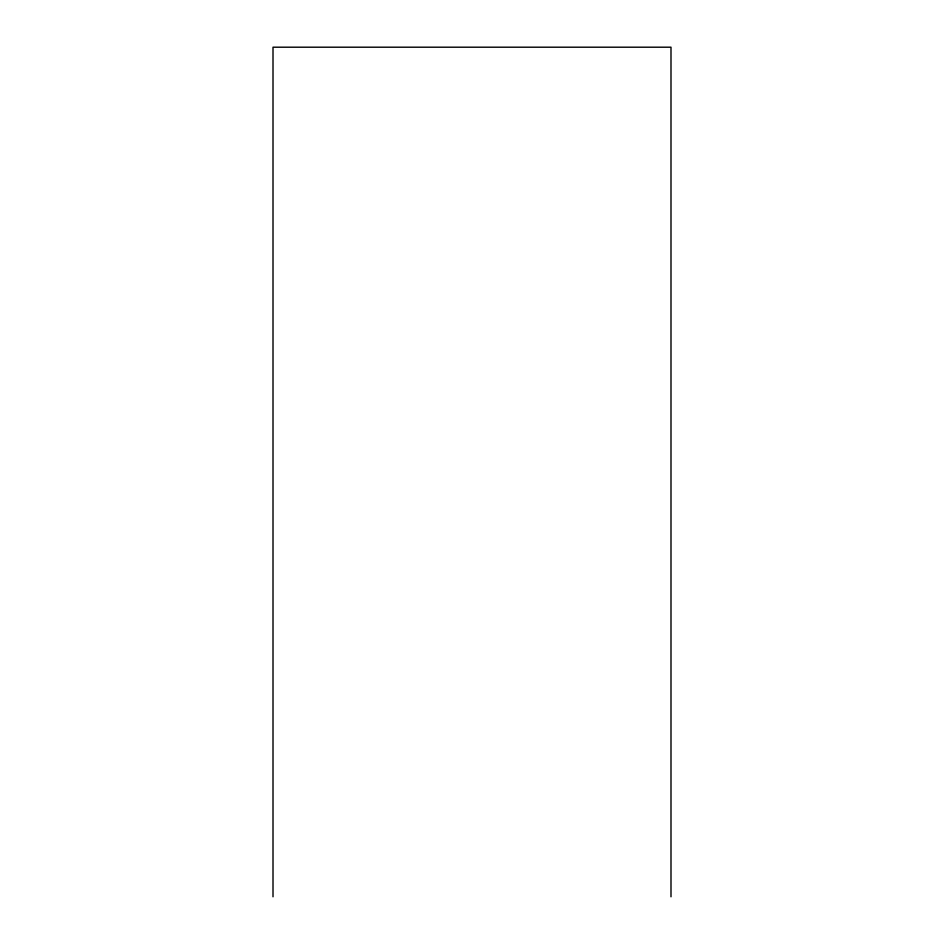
<?xml version="1.0" encoding="UTF-8"?>
<svg xmlns="http://www.w3.org/2000/svg" width="944" height="944" viewBox="0 0 944 944"><rect width="100%" height="100%" fill="white"/><g stroke="black" fill="none" stroke-linecap="round" stroke-linejoin="round"><path stroke-width="1.42" d="M670.995 896.8L670.995 47.2L273.005 47.2L273.005 896.8"/></g></svg>
